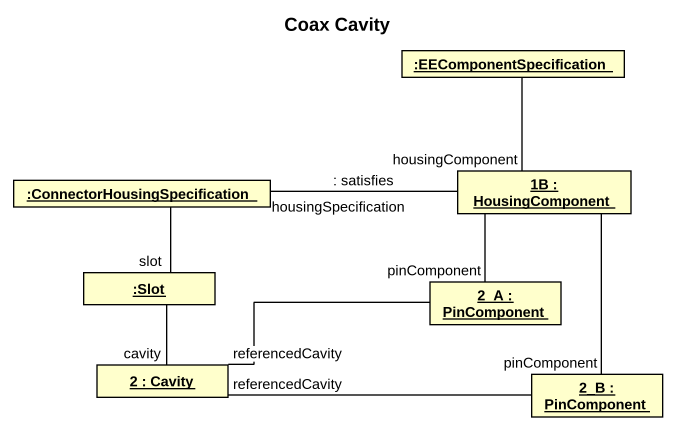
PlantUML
@startuml
title Coax Cavity
hide circle
hide empty members
object ":EEComponentSpecification" as EEComponentSpecification
object ":ConnectorHousingSpecification" as ConnectorHousingSpecificatio
object "1B : HousingComponent" as o1B
object ":Slot" as Slot
object "2_A : PinComponent" as o2_A
object "2 : Cavity" as o2
object "2_B : PinComponent" as o2_B
EEComponentSpecification -- o1B : housingComponent
ConnectorHousingSpecificatio -- Slot : slot
o1B -left- ConnectorHousingSpecificatio : : satisfies\nhousingSpecification
o1B -- o2_A : pinComponent
o1B -- o2_B : pinComponent
Slot -- o2 : cavity
o2_A -left- o2 : referencedCavity
o2_B -left- o2 : referencedCavity
@enduml
